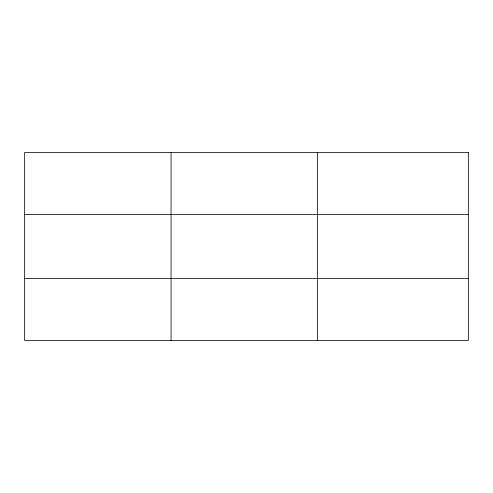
<?xml version="1.0" encoding="UTF-8"?>
<svg xmlns="http://www.w3.org/2000/svg" width="493" height="493" viewBox="0 0 493 493"><rect width="100%" height="100%" fill="white"/><g stroke="black" fill="none" stroke-linecap="round" stroke-linejoin="round"><path stroke-width="0.74" d="M171.071 152.491L171.071 340.509M317.492 152.491L317.492 340.509M24.65 214.535L468.35 214.535M24.65 278.465L468.35 278.465M468.35 152.491L468.35 340.509L24.65 340.509L24.65 152.491L468.35 152.491"/></g></svg>
